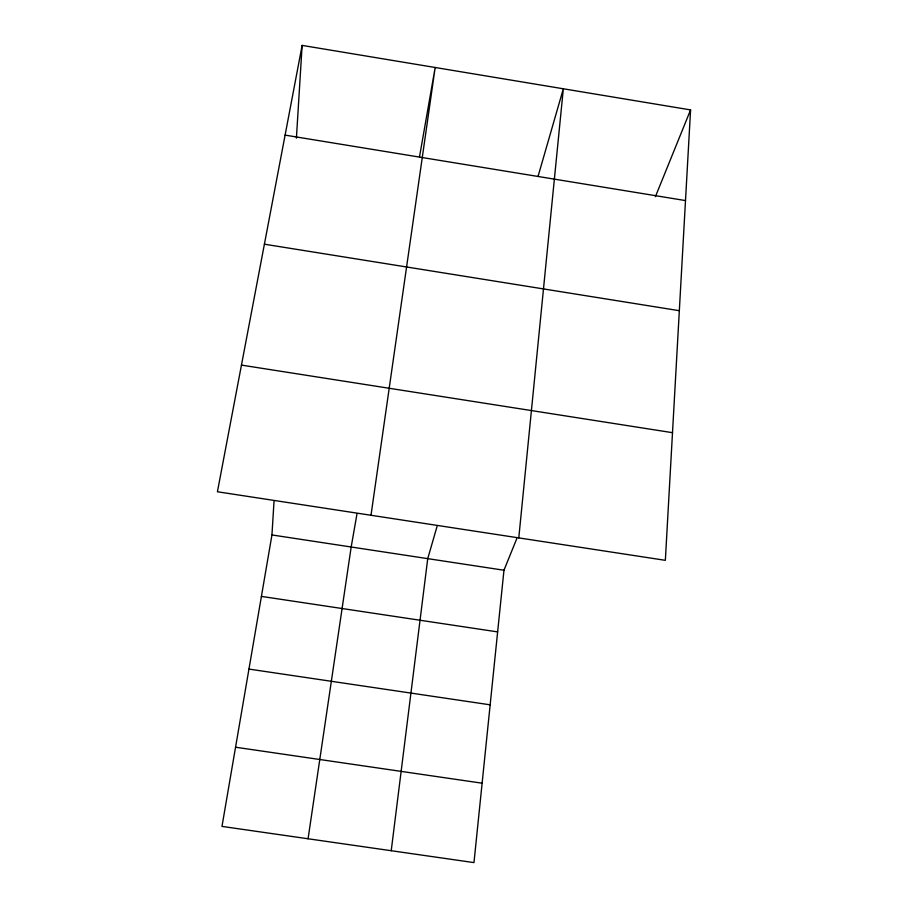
<?xml version="1.0" encoding="UTF-8"?>
<svg xmlns="http://www.w3.org/2000/svg" width="908" height="908" viewBox="0 0 908 908"><rect width="100%" height="100%" fill="white"/><g stroke="black" fill="none" stroke-linecap="round" stroke-linejoin="round"><path stroke-width="1.36" d="M690.579 109.913L665.348 560.327L217.421 491.761L302.126 45.4L690.579 109.913L655.406 196.673M516.788 538.614L503.963 570.235L473.976 862.6L221.983 826.405L271.946 534.948L274.012 501.466M296.405 138.164L302.126 45.4M518.786 537.888L563.335 88.78L538.092 176.254M391.223 850.717L427.736 558.647L437.043 526.413M370.997 515.267L435.17 67.498L419.507 156.868M308.073 838.765L351.18 547.002L356.935 514.155M235.558 747.216L482.125 783.195M248.951 669.082L490.161 704.824M261.413 596.397L497.641 631.9M271.946 534.948L503.963 570.235M241.449 365.107L672.499 432.685M264.398 244.195L679.332 310.695M285.101 135.122L685.506 200.577"/></g></svg>
